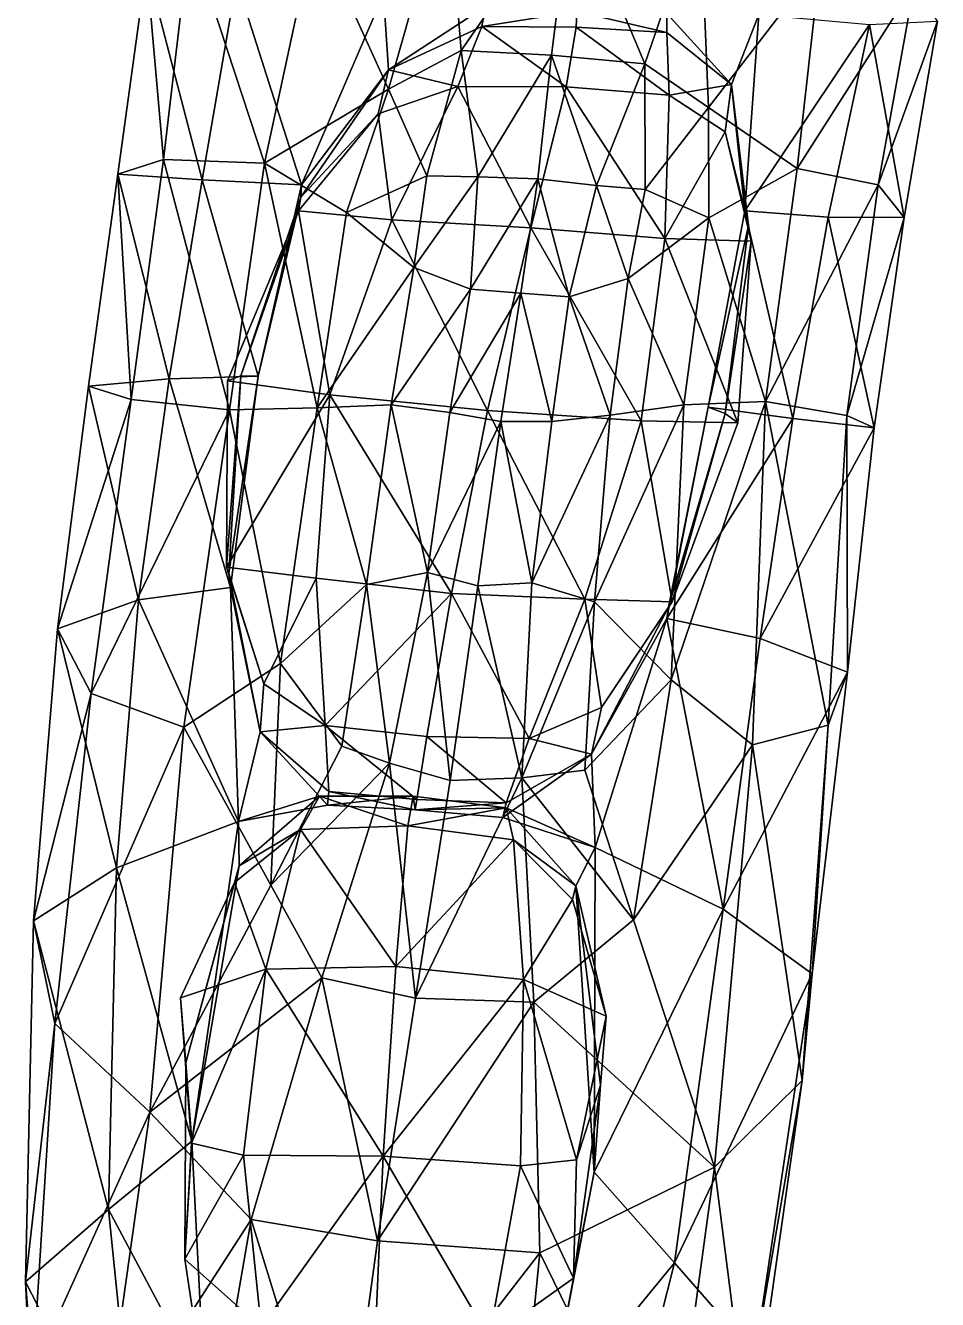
# Model space of a CAD drawing. Extents: x -76 to 76, y -20 to 79.
# Drawn here: x -6.142 to -5.135, y -13.458 to -12.053 of the extents above; entities that cross this region are included whole.
import ezdxf

# ---------------------------------------------------------------- set-up
doc = ezdxf.new("R2010")
doc.units = 0

msp = doc.modelspace()

# ---------------------------------------------------------------- linework, layer by layer
for points in [[(-5.6759, -11.8938, 1.3842), (-5.8219, -11.9449, 1.2012), (-5.7412, -12.1231, 1.3152)], [(-5.6607, -12.0802, 1.4214), (-5.6759, -11.8938, 1.3842), (-5.7412, -12.1231, 1.3152)], [(-5.6759, -11.8938, 1.3842), (-5.6607, -12.0802, 1.4214), (-5.5384, -11.9039, 1.4716)], [(-5.6607, -12.0802, 1.4214), (-5.5611, -12.0856, 1.5002), (-5.5384, -11.9039, 1.4716)], [(-5.5611, -12.0856, 1.5002), (-5.4581, -12.0951, 1.4439), (-5.5384, -11.9039, 1.4716)], [(-5.4581, -12.0951, 1.4439), (-5.3972, -11.9175, 1.4161), (-5.5384, -11.9039, 1.4716)], [(-5.4581, -12.0951, 1.4439), (-5.388, -12.1433, 1.3478), (-5.3972, -11.9175, 1.4161)], [(-5.388, -12.1433, 1.3478), (-5.2649, -11.9833, 1.252), (-5.3972, -11.9175, 1.4161)], [(-5.8777, -12.2047, 1.1264), (-5.8219, -11.9449, 1.2012), (-5.9602, -11.9535, 0.9255)], [(-5.7412, -12.1231, 1.3152), (-5.8219, -11.9449, 1.2012), (-5.8777, -12.2047, 1.1264)], [(-5.9892, -12.2008, 0.9072), (-5.9602, -11.9535, 0.9255), (-6.008, -11.9871, 0.6848)], [(-5.9892, -12.2008, 0.9072), (-5.8777, -12.2047, 1.1264), (-5.9602, -11.9535, 0.9255)], [(-5.9465, -12.2232, 0.5143), (-6.0395, -12.217, 0.6853), (-6.008, -11.9871, 0.6848)], [(-6.0395, -12.217, 0.6853), (-5.9892, -12.2008, 0.9072), (-6.008, -11.9871, 0.6848)], [(-5.9086, -12.0035, 0.5019), (-5.9465, -12.2232, 0.5143), (-6.008, -11.9871, 0.6848)], [(-5.2901, -12.2106, 1.1423), (-5.2649, -11.9833, 1.252), (-5.388, -12.1433, 1.3478)], [(-5.1612, -12.008, 0.978), (-5.2649, -11.9833, 1.252), (-5.2901, -12.2106, 1.1423)], [(-5.9465, -12.2232, 0.5143), (-5.9086, -12.0035, 0.5019), (-5.8369, -12.2285, 0.3863)], [(-5.9086, -12.0035, 0.5019), (-5.7467, -12.0181, 0.3568), (-5.8369, -12.2285, 0.3863)], [(-5.8369, -12.2285, 0.3863), (-5.7467, -12.0181, 0.3568), (-5.7411, -12.1018, 0.2881)], [(-5.7411, -12.1018, 0.2881), (-5.7467, -12.0181, 0.3568), (-5.6341, -12.0318, 0.3146)], [(-5.2009, -12.2287, 0.9339), (-5.1612, -12.008, 0.978), (-5.2901, -12.2106, 1.1423)], [(-5.1612, -12.008, 0.978), (-5.2009, -12.2287, 0.9339), (-5.1354, -12.048, 0.73)], [(-5.6381, -12.0538, 0.2759), (-5.7411, -12.1018, 0.2881), (-5.6341, -12.0318, 0.3146)], [(-5.6381, -12.0538, 0.2759), (-5.6341, -12.0318, 0.3146), (-5.5331, -12.0372, 0.3086)], [(-5.5339, -12.0546, 0.2687), (-5.6381, -12.0538, 0.2759), (-5.5331, -12.0372, 0.3086)], [(-5.4339, -12.0605, 0.2787), (-5.5339, -12.0546, 0.2687), (-5.5331, -12.0372, 0.3086)], [(-5.434, -12.0395, 0.3181), (-5.4339, -12.0605, 0.2787), (-5.5331, -12.0372, 0.3086)], [(-5.4339, -12.0605, 0.2787), (-5.434, -12.0395, 0.3181), (-5.3625, -12.118, 0.2926)], [(-5.434, -12.0395, 0.3181), (-5.3323, -12.0407, 0.366), (-5.3625, -12.118, 0.2926)], [(-5.3625, -12.118, 0.2926), (-5.3323, -12.0407, 0.366), (-5.3481, -12.2573, 0.3973)], [(-5.3481, -12.2573, 0.3973), (-5.3323, -12.0407, 0.366), (-5.2103, -12.0518, 0.5304)], [(-5.6381, -12.0538, 0.2759), (-5.6645, -12.12, 0.2134), (-5.7411, -12.1018, 0.2881)], [(-5.6645, -12.12, 0.2134), (-5.6381, -12.0538, 0.2759), (-5.5452, -12.1203, 0.2025)], [(-5.6381, -12.0538, 0.2759), (-5.5339, -12.0546, 0.2687), (-5.5452, -12.1203, 0.2025)], [(-5.4315, -12.1295, 0.2147), (-5.5452, -12.1203, 0.2025), (-5.5339, -12.0546, 0.2687)], [(-5.4339, -12.0605, 0.2787), (-5.4315, -12.1295, 0.2147), (-5.5339, -12.0546, 0.2687)], [(-5.4339, -12.0605, 0.2787), (-5.3625, -12.118, 0.2926), (-5.4315, -12.1295, 0.2147)], [(-5.256, -12.2644, 0.5399), (-5.3481, -12.2573, 0.3973), (-5.2103, -12.0518, 0.5304)], [(-5.256, -12.2644, 0.5399), (-5.2103, -12.0518, 0.5304), (-5.1721, -12.2648, 0.7203)], [(-5.2103, -12.0518, 0.5304), (-5.1354, -12.048, 0.73), (-5.1721, -12.2648, 0.7203)], [(-5.2009, -12.2287, 0.9339), (-5.1721, -12.2648, 0.7203), (-5.1354, -12.048, 0.73)], [(-5.6607, -12.0802, 1.4214), (-5.7412, -12.1231, 1.3152), (-5.6987, -12.2186, 1.3922)], [(-5.6424, -12.2197, 1.4606), (-5.6607, -12.0802, 1.4214), (-5.6987, -12.2186, 1.3922)], [(-5.6607, -12.0802, 1.4214), (-5.6424, -12.2197, 1.4606), (-5.5611, -12.0856, 1.5002)], [(-5.6424, -12.2197, 1.4606), (-5.5764, -12.2221, 1.5278), (-5.5611, -12.0856, 1.5002)], [(-5.5611, -12.0856, 1.5002), (-5.5764, -12.2221, 1.5278), (-5.5117, -12.2292, 1.476)], [(-5.4581, -12.0951, 1.4439), (-5.5611, -12.0856, 1.5002), (-5.5117, -12.2292, 1.476)], [(-5.8376, -12.2421, 0.2932), (-5.8369, -12.2285, 0.3863), (-5.7411, -12.1018, 0.2881)], [(-5.8376, -12.2421, 0.2932), (-5.7411, -12.1018, 0.2881), (-5.7523, -12.1503, 0.2406)], [(-5.6645, -12.12, 0.2134), (-5.7523, -12.1503, 0.2406), (-5.7411, -12.1018, 0.2881)], [(-5.4581, -12.0951, 1.4439), (-5.5117, -12.2292, 1.476), (-5.4577, -12.2339, 1.4168)], [(-5.388, -12.1433, 1.3478), (-5.4581, -12.0951, 1.4439), (-5.4577, -12.2339, 1.4168)], [(-5.7872, -12.259, 1.2892), (-5.7412, -12.1231, 1.3152), (-5.8777, -12.2047, 1.1264)], [(-5.7412, -12.1231, 1.3152), (-5.7872, -12.259, 1.2892), (-5.6987, -12.2186, 1.3922)], [(-5.6645, -12.12, 0.2134), (-5.7372, -12.2673, 0.1807), (-5.7523, -12.1503, 0.2406)], [(-5.7372, -12.2673, 0.1807), (-5.6645, -12.12, 0.2134), (-5.5839, -12.2762, 0.1623)], [(-5.6645, -12.12, 0.2134), (-5.5452, -12.1203, 0.2025), (-5.5839, -12.2762, 0.1623)], [(-5.4363, -12.2878, 0.1807), (-5.5839, -12.2762, 0.1623), (-5.5452, -12.1203, 0.2025)], [(-5.4315, -12.1295, 0.2147), (-5.4363, -12.2878, 0.1807), (-5.5452, -12.1203, 0.2025)], [(-5.4363, -12.2878, 0.1807), (-5.4315, -12.1295, 0.2147), (-5.3695, -12.1701, 0.2429)], [(-5.3625, -12.118, 0.2926), (-5.3695, -12.1701, 0.2429), (-5.4315, -12.1295, 0.2147)], [(-5.3625, -12.118, 0.2926), (-5.3439, -12.2734, 0.2969), (-5.3695, -12.1701, 0.2429)], [(-5.3439, -12.2734, 0.2969), (-5.3625, -12.118, 0.2926), (-5.3481, -12.2573, 0.3973)], [(-5.3875, -12.2649, 1.3071), (-5.388, -12.1433, 1.3478), (-5.4577, -12.2339, 1.4168)], [(-5.3875, -12.2649, 1.3071), (-5.2901, -12.2106, 1.1423), (-5.388, -12.1433, 1.3478)], [(-5.7372, -12.2673, 0.1807), (-5.8404, -12.2573, 0.2272), (-5.7523, -12.1503, 0.2406)], [(-5.8404, -12.2573, 0.2272), (-5.8376, -12.2421, 0.2932), (-5.7523, -12.1503, 0.2406)], [(-5.3408, -12.2908, 0.2282), (-5.4363, -12.2878, 0.1807), (-5.3695, -12.1701, 0.2429)], [(-5.3439, -12.2734, 0.2969), (-5.3408, -12.2908, 0.2282), (-5.3695, -12.1701, 0.2429)], [(-5.9892, -12.2008, 0.9072), (-6.0395, -12.217, 0.6853), (-6.0251, -12.4655, 0.8753)], [(-5.9892, -12.2008, 0.9072), (-6.0251, -12.4655, 0.8753), (-5.9164, -12.4769, 1.0916)], [(-5.8777, -12.2047, 1.1264), (-5.9892, -12.2008, 0.9072), (-5.9164, -12.4769, 1.0916)], [(-5.8777, -12.2047, 1.1264), (-5.9164, -12.4769, 1.0916), (-5.8199, -12.4746, 1.2886)], [(-5.7872, -12.259, 1.2892), (-5.8777, -12.2047, 1.1264), (-5.8199, -12.4746, 1.2886)], [(-5.2901, -12.2106, 1.1423), (-5.3875, -12.2649, 1.3071), (-5.3253, -12.4675, 1.0847)], [(-5.2009, -12.2287, 0.9339), (-5.2901, -12.2106, 1.1423), (-5.3253, -12.4675, 1.0847)], [(-6.0395, -12.217, 0.6853), (-6.072, -12.4507, 0.6713), (-6.0251, -12.4655, 0.8753)], [(-5.983, -12.4428, 0.5108), (-6.072, -12.4507, 0.6713), (-6.0395, -12.217, 0.6853)], [(-5.9465, -12.2232, 0.5143), (-5.983, -12.4428, 0.5108), (-6.0395, -12.217, 0.6853)], [(-5.983, -12.4428, 0.5108), (-5.9465, -12.2232, 0.5143), (-5.8849, -12.4397, 0.3877)], [(-5.9465, -12.2232, 0.5143), (-5.8369, -12.2285, 0.3863), (-5.8849, -12.4397, 0.3877)], [(-5.8369, -12.2285, 0.3863), (-5.8376, -12.2421, 0.2932), (-5.8849, -12.4397, 0.3877)], [(-5.7872, -12.259, 1.2892), (-5.7132, -12.3198, 1.4104), (-5.6987, -12.2186, 1.3922)], [(-5.6424, -12.2197, 1.4606), (-5.6987, -12.2186, 1.3922), (-5.7132, -12.3198, 1.4104)], [(-5.6507, -12.3436, 1.5045), (-5.6424, -12.2197, 1.4606), (-5.7132, -12.3198, 1.4104)], [(-5.6424, -12.2197, 1.4606), (-5.6507, -12.3436, 1.5045), (-5.5764, -12.2221, 1.5278)], [(-5.6507, -12.3436, 1.5045), (-5.5951, -12.3483, 1.548), (-5.5764, -12.2221, 1.5278)], [(-5.5951, -12.3483, 1.548), (-5.5416, -12.3521, 1.5176), (-5.5764, -12.2221, 1.5278)], [(-5.5416, -12.3521, 1.5176), (-5.5117, -12.2292, 1.476), (-5.5764, -12.2221, 1.5278)], [(-5.5416, -12.3521, 1.5176), (-5.4768, -12.3319, 1.4312), (-5.5117, -12.2292, 1.476)], [(-5.4768, -12.3319, 1.4312), (-5.4577, -12.2339, 1.4168), (-5.5117, -12.2292, 1.476)], [(-5.2354, -12.4832, 0.885), (-5.2009, -12.2287, 0.9339), (-5.3253, -12.4675, 1.0847)], [(-5.2009, -12.2287, 0.9339), (-5.2354, -12.4832, 0.885), (-5.1721, -12.2648, 0.7203)], [(-5.8376, -12.2421, 0.2932), (-5.8404, -12.2573, 0.2272), (-5.9041, -12.4392, 0.2955)], [(-5.8376, -12.2421, 0.2932), (-5.9041, -12.4392, 0.2955), (-5.8849, -12.4397, 0.3877)], [(-5.4768, -12.3319, 1.4312), (-5.3875, -12.2649, 1.3071), (-5.4577, -12.2339, 1.4168)], [(-5.8404, -12.2573, 0.2272), (-5.9185, -12.4448, 0.2265), (-5.9041, -12.4392, 0.2955)], [(-5.8059, -12.4602, 0.1727), (-5.9185, -12.4448, 0.2265), (-5.8404, -12.2573, 0.2272)], [(-5.7372, -12.2673, 0.1807), (-5.8059, -12.4602, 0.1727), (-5.8404, -12.2573, 0.2272)], [(-5.3439, -12.2734, 0.2969), (-5.3481, -12.2573, 0.3973), (-5.3885, -12.4739, 0.3971)], [(-5.295, -12.4865, 0.5337), (-5.3885, -12.4739, 0.3971), (-5.3481, -12.2573, 0.3973)], [(-5.256, -12.2644, 0.5399), (-5.295, -12.4865, 0.5337), (-5.3481, -12.2573, 0.3973)], [(-5.7872, -12.259, 1.2892), (-5.8199, -12.4746, 1.2886), (-5.7132, -12.3198, 1.4104)], [(-5.8059, -12.4602, 0.1727), (-5.7372, -12.2673, 0.1807), (-5.632, -12.4774, 0.1494)], [(-5.7372, -12.2673, 0.1807), (-5.5839, -12.2762, 0.1623), (-5.632, -12.4774, 0.1494)], [(-5.3875, -12.2649, 1.3071), (-5.4768, -12.3319, 1.4312), (-5.4151, -12.4714, 1.2916)], [(-5.3875, -12.2649, 1.3071), (-5.4151, -12.4714, 1.2916), (-5.3253, -12.4675, 1.0847)], [(-5.295, -12.4865, 0.5337), (-5.256, -12.2644, 0.5399), (-5.2053, -12.4968, 0.6992)], [(-5.256, -12.2644, 0.5399), (-5.1721, -12.2648, 0.7203), (-5.2053, -12.4968, 0.6992)], [(-5.2354, -12.4832, 0.885), (-5.2053, -12.4968, 0.6992), (-5.1721, -12.2648, 0.7203)], [(-5.4624, -12.4889, 0.172), (-5.632, -12.4774, 0.1494), (-5.5839, -12.2762, 0.1623)], [(-5.4363, -12.2878, 0.1807), (-5.4624, -12.4889, 0.172), (-5.5839, -12.2762, 0.1623)], [(-5.3698, -12.4808, 0.2979), (-5.3439, -12.2734, 0.2969), (-5.3885, -12.4739, 0.3971)], [(-5.3439, -12.2734, 0.2969), (-5.3698, -12.4808, 0.2979), (-5.3408, -12.2908, 0.2282)], [(-5.4624, -12.4889, 0.172), (-5.4363, -12.2878, 0.1807), (-5.3556, -12.4911, 0.2262)], [(-5.4363, -12.2878, 0.1807), (-5.3408, -12.2908, 0.2282), (-5.3556, -12.4911, 0.2262)], [(-5.3698, -12.4808, 0.2979), (-5.3556, -12.4911, 0.2262), (-5.3408, -12.2908, 0.2282)], [(-5.8199, -12.4746, 1.2886), (-5.738, -12.4713, 1.4415), (-5.7132, -12.3198, 1.4104)], [(-5.6507, -12.3436, 1.5045), (-5.7132, -12.3198, 1.4104), (-5.738, -12.4713, 1.4415)], [(-5.4768, -12.3319, 1.4312), (-5.5416, -12.3521, 1.5176), (-5.4964, -12.4828, 1.4587)], [(-5.4768, -12.3319, 1.4312), (-5.4964, -12.4828, 1.4587), (-5.4151, -12.4714, 1.2916)], [(-5.6733, -12.4799, 1.5254), (-5.6507, -12.3436, 1.5045), (-5.738, -12.4713, 1.4415)], [(-5.6507, -12.3436, 1.5045), (-5.6733, -12.4799, 1.5254), (-5.5951, -12.3483, 1.548)], [(-5.6733, -12.4799, 1.5254), (-5.6171, -12.4896, 1.5534), (-5.5951, -12.3483, 1.548)], [(-5.5951, -12.3483, 1.548), (-5.6171, -12.4896, 1.5534), (-5.561, -12.4897, 1.5385)], [(-5.5416, -12.3521, 1.5176), (-5.5951, -12.3483, 1.548), (-5.561, -12.4897, 1.5385)], [(-5.5416, -12.3521, 1.5176), (-5.561, -12.4897, 1.5385), (-5.4964, -12.4828, 1.4587)], [(-5.983, -12.4428, 0.5108), (-5.8849, -12.4397, 0.3877), (-5.9153, -12.673, 0.3916)], [(-5.917, -12.6574, 0.2997), (-5.9041, -12.4392, 0.2955), (-5.9196, -12.6505, 0.2315)], [(-5.9041, -12.4392, 0.2955), (-5.9185, -12.4448, 0.2265), (-5.9196, -12.6505, 0.2315)], [(-5.9041, -12.4392, 0.2955), (-5.917, -12.6574, 0.2997), (-5.8849, -12.4397, 0.3877)], [(-5.917, -12.6574, 0.2997), (-5.9153, -12.673, 0.3916), (-5.8849, -12.4397, 0.3877)], [(-6.0167, -12.6864, 0.5101), (-6.1063, -12.7184, 0.6657), (-6.072, -12.4507, 0.6713)], [(-6.0251, -12.4655, 0.8753), (-6.072, -12.4507, 0.6713), (-6.1063, -12.7184, 0.6657)], [(-5.983, -12.4428, 0.5108), (-6.0167, -12.6864, 0.5101), (-6.072, -12.4507, 0.6713)], [(-6.0167, -12.6864, 0.5101), (-5.983, -12.4428, 0.5108), (-5.9153, -12.673, 0.3916)], [(-5.9196, -12.6505, 0.2315), (-5.9185, -12.4448, 0.2265), (-5.8059, -12.4602, 0.1727)], [(-6.0692, -12.7898, 0.8688), (-6.0251, -12.4655, 0.8753), (-6.1063, -12.7184, 0.6657)], [(-6.0251, -12.4655, 0.8753), (-6.0692, -12.7898, 0.8688), (-5.9164, -12.4769, 1.0916)], [(-5.8207, -12.6627, 0.1841), (-5.9196, -12.6505, 0.2315), (-5.8059, -12.4602, 0.1727)], [(-5.8207, -12.6627, 0.1841), (-5.8059, -12.4602, 0.1727), (-5.6717, -12.6794, 0.1655)], [(-5.8059, -12.4602, 0.1727), (-5.632, -12.4774, 0.1494), (-5.6717, -12.6794, 0.1655)], [(-5.4291, -12.7746, 1.2711), (-5.3396, -12.8466, 1.087), (-5.3253, -12.4675, 1.0847)], [(-5.4151, -12.4714, 1.2916), (-5.4291, -12.7746, 1.2711), (-5.3253, -12.4675, 1.0847)], [(-5.3396, -12.8466, 1.087), (-5.2561, -12.8248, 0.8862), (-5.3253, -12.4675, 1.0847)], [(-5.2561, -12.8248, 0.8862), (-5.2354, -12.4832, 0.885), (-5.3253, -12.4675, 1.0847)], [(-6.0692, -12.7898, 0.8688), (-5.9667, -12.827, 1.0797), (-5.9164, -12.4769, 1.0916)], [(-5.9667, -12.827, 1.0797), (-5.8602, -12.7568, 1.2586), (-5.9164, -12.4769, 1.0916)], [(-5.8602, -12.7568, 1.2586), (-5.8199, -12.4746, 1.2886), (-5.9164, -12.4769, 1.0916)], [(-5.8602, -12.7568, 1.2586), (-5.7654, -12.6697, 1.3994), (-5.8199, -12.4746, 1.2886)], [(-5.7654, -12.6697, 1.3994), (-5.738, -12.4713, 1.4415), (-5.8199, -12.4746, 1.2886)], [(-5.7654, -12.6697, 1.3994), (-5.6979, -12.6565, 1.4958), (-5.738, -12.4713, 1.4415)], [(-5.6979, -12.6565, 1.4958), (-5.6733, -12.4799, 1.5254), (-5.738, -12.4713, 1.4415)], [(-5.6733, -12.4799, 1.5254), (-5.6979, -12.6565, 1.4958), (-5.6171, -12.4896, 1.5534)], [(-5.5244, -12.6857, 0.1836), (-5.6717, -12.6794, 0.1655), (-5.632, -12.4774, 0.1494)], [(-5.4624, -12.4889, 0.172), (-5.5244, -12.6857, 0.1836), (-5.632, -12.4774, 0.1494)], [(-5.4291, -12.7746, 1.2711), (-5.4151, -12.4714, 1.2916), (-5.5139, -12.6885, 1.4184)], [(-5.4151, -12.4714, 1.2916), (-5.4964, -12.4828, 1.4587), (-5.5139, -12.6885, 1.4184)], [(-5.4338, -12.707, 0.3995), (-5.3885, -12.4739, 0.3971), (-5.295, -12.4865, 0.5337)], [(-5.4338, -12.707, 0.3995), (-5.432, -12.6945, 0.3016), (-5.3885, -12.4739, 0.3971)], [(-5.432, -12.6945, 0.3016), (-5.3698, -12.4808, 0.2979), (-5.3885, -12.4739, 0.3971)], [(-5.432, -12.6945, 0.3016), (-5.428, -12.6885, 0.2314), (-5.3698, -12.4808, 0.2979)], [(-5.428, -12.6885, 0.2314), (-5.3556, -12.4911, 0.2262), (-5.3698, -12.4808, 0.2979)], [(-5.6979, -12.6565, 1.4958), (-5.6423, -12.6712, 1.5362), (-5.6171, -12.4896, 1.5534)], [(-5.6423, -12.6712, 1.5362), (-5.5829, -12.6679, 1.5086), (-5.6171, -12.4896, 1.5534)], [(-5.5829, -12.6679, 1.5086), (-5.561, -12.4897, 1.5385), (-5.6171, -12.4896, 1.5534)], [(-5.5829, -12.6679, 1.5086), (-5.5139, -12.6885, 1.4184), (-5.4964, -12.4828, 1.4587)], [(-5.561, -12.4897, 1.5385), (-5.5829, -12.6679, 1.5086), (-5.4964, -12.4828, 1.4587)], [(-5.5244, -12.6857, 0.1836), (-5.4624, -12.4889, 0.172), (-5.428, -12.6885, 0.2314)], [(-5.4624, -12.4889, 0.172), (-5.3556, -12.4911, 0.2262), (-5.428, -12.6885, 0.2314)], [(-5.331, -12.729, 0.5301), (-5.4338, -12.707, 0.3995), (-5.295, -12.4865, 0.5337)], [(-5.331, -12.729, 0.5301), (-5.295, -12.4865, 0.5337), (-5.2053, -12.4968, 0.6992)], [(-5.2561, -12.8248, 0.8862), (-5.2347, -12.7664, 0.6926), (-5.2354, -12.4832, 0.885)], [(-5.2347, -12.7664, 0.6926), (-5.2053, -12.4968, 0.6992), (-5.2354, -12.4832, 0.885)], [(-5.2347, -12.7664, 0.6926), (-5.331, -12.729, 0.5301), (-5.2053, -12.4968, 0.6992)], [(-5.917, -12.6574, 0.2997), (-5.9196, -12.6505, 0.2315), (-5.8787, -12.7792, 0.2483)], [(-5.9196, -12.6505, 0.2315), (-5.8207, -12.6627, 0.1841), (-5.8787, -12.7792, 0.2483)], [(-5.917, -12.6574, 0.2997), (-5.8825, -12.832, 0.2996), (-5.9153, -12.673, 0.3916)], [(-5.8825, -12.832, 0.2996), (-5.917, -12.6574, 0.2997), (-5.8787, -12.7792, 0.2483)], [(-5.8207, -12.6627, 0.1841), (-5.811, -12.8252, 0.2209), (-5.8787, -12.7792, 0.2483)], [(-5.8207, -12.6627, 0.1841), (-5.6717, -12.6794, 0.1655), (-5.811, -12.8252, 0.2209)], [(-5.6979, -12.6565, 1.4958), (-5.7654, -12.6697, 1.3994), (-5.74, -12.8666, 1.4317)], [(-5.6979, -12.6565, 1.4958), (-5.74, -12.8666, 1.4317), (-5.6729, -12.8858, 1.4931)], [(-5.6423, -12.6712, 1.5362), (-5.6979, -12.6565, 1.4958), (-5.6729, -12.8858, 1.4931)], [(-6.0167, -12.6864, 0.5101), (-5.9153, -12.673, 0.3916), (-5.9064, -12.9312, 0.3617)], [(-5.8825, -12.832, 0.2996), (-5.9064, -12.9312, 0.3617), (-5.9153, -12.673, 0.3916)], [(-5.7654, -12.6697, 1.3994), (-5.8602, -12.7568, 1.2586), (-5.7925, -12.8481, 1.3618)], [(-5.7654, -12.6697, 1.3994), (-5.7925, -12.8481, 1.3618), (-5.74, -12.8666, 1.4317)], [(-5.6423, -12.6712, 1.5362), (-5.6729, -12.8858, 1.4931), (-5.594, -12.8828, 1.4452)], [(-5.5829, -12.6679, 1.5086), (-5.6423, -12.6712, 1.5362), (-5.594, -12.8828, 1.4452)], [(-5.5829, -12.6679, 1.5086), (-5.594, -12.8828, 1.4452), (-5.5139, -12.6885, 1.4184)], [(-6.0167, -12.6864, 0.5101), (-6.0411, -12.9823, 0.4636), (-6.1063, -12.7184, 0.6657)], [(-6.0411, -12.9823, 0.4636), (-6.0167, -12.6864, 0.5101), (-5.9064, -12.9312, 0.3617)], [(-5.6717, -12.6794, 0.1655), (-5.6989, -12.8374, 0.2097), (-5.811, -12.8252, 0.2209)], [(-5.586, -12.8393, 0.2211), (-5.6989, -12.8374, 0.2097), (-5.6717, -12.6794, 0.1655)], [(-5.5244, -12.6857, 0.1836), (-5.586, -12.8393, 0.2211), (-5.6717, -12.6794, 0.1655)], [(-5.594, -12.8828, 1.4452), (-5.5246, -12.8744, 1.3825), (-5.5139, -12.6885, 1.4184)], [(-5.586, -12.8393, 0.2211), (-5.5244, -12.6857, 0.1836), (-5.5062, -12.8053, 0.2489)], [(-5.4291, -12.7746, 1.2711), (-5.5139, -12.6885, 1.4184), (-5.5246, -12.8744, 1.3825)], [(-5.5244, -12.6857, 0.1836), (-5.428, -12.6885, 0.2314), (-5.5062, -12.8053, 0.2489)], [(-5.428, -12.6885, 0.2314), (-5.432, -12.6945, 0.3016), (-5.5062, -12.8053, 0.2489)], [(-5.432, -12.6945, 0.3016), (-5.4338, -12.707, 0.3995), (-5.517, -12.8569, 0.3013)], [(-5.432, -12.6945, 0.3016), (-5.517, -12.8569, 0.3013), (-5.5062, -12.8053, 0.2489)], [(-5.4338, -12.707, 0.3995), (-5.5129, -12.9599, 0.3657), (-5.517, -12.8569, 0.3013)], [(-5.3719, -13.0277, 0.4785), (-5.5129, -12.9599, 0.3657), (-5.4338, -12.707, 0.3995)], [(-5.331, -12.729, 0.5301), (-5.3719, -13.0277, 0.4785), (-5.4338, -12.707, 0.3995)], [(-6.0692, -12.7898, 0.8688), (-6.1063, -12.7184, 0.6657), (-6.1328, -13.0408, 0.618)], [(-6.0411, -12.9823, 0.4636), (-6.1328, -13.0408, 0.618), (-6.1063, -12.7184, 0.6657)], [(-5.331, -12.729, 0.5301), (-5.2347, -12.7664, 0.6926), (-5.3719, -13.0277, 0.4785)], [(-5.8602, -12.7568, 1.2586), (-5.9667, -12.827, 1.0797), (-5.8709, -13.0012, 1.2588)], [(-5.8602, -12.7568, 1.2586), (-5.8709, -13.0012, 1.2588), (-5.7925, -12.8481, 1.3618)], [(-5.4707, -13.0394, 1.2833), (-5.4291, -12.7746, 1.2711), (-5.5246, -12.8744, 1.3825)], [(-5.4291, -12.7746, 1.2711), (-5.4707, -13.0394, 1.2833), (-5.3396, -12.8466, 1.087)], [(-5.2347, -12.7664, 0.6926), (-5.2738, -13.0991, 0.6424), (-5.3719, -13.0277, 0.4785)], [(-5.2347, -12.7664, 0.6926), (-5.2561, -12.8248, 0.8862), (-5.2738, -13.0991, 0.6424)], [(-6.1093, -13.1538, 0.8352), (-6.0692, -12.7898, 0.8688), (-6.1328, -13.0408, 0.618)], [(-6.0692, -12.7898, 0.8688), (-6.1093, -13.1538, 0.8352), (-5.9667, -12.827, 1.0797)], [(-5.8825, -12.832, 0.2996), (-5.8787, -12.7792, 0.2483), (-5.811, -12.8252, 0.2209)], [(-5.586, -12.8393, 0.2211), (-5.5062, -12.8053, 0.2489), (-5.517, -12.8569, 0.3013)], [(-6.1093, -13.1538, 0.8352), (-6.0044, -13.2518, 1.0936), (-5.9667, -12.827, 1.0797)], [(-5.9667, -12.827, 1.0797), (-6.0044, -13.2518, 1.0936), (-5.8709, -13.0012, 1.2588)], [(-5.8085, -12.913, 0.3342), (-5.9064, -12.9312, 0.3617), (-5.8825, -12.832, 0.2996)], [(-5.8067, -12.8978, 0.2892), (-5.8825, -12.832, 0.2996), (-5.811, -12.8252, 0.2209)], [(-5.8067, -12.8978, 0.2892), (-5.8085, -12.913, 0.3342), (-5.8825, -12.832, 0.2996)], [(-5.8067, -12.8978, 0.2892), (-5.811, -12.8252, 0.2209), (-5.7096, -12.9067, 0.2816)], [(-5.811, -12.8252, 0.2209), (-5.6989, -12.8374, 0.2097), (-5.7096, -12.9067, 0.2816)], [(-5.2561, -12.8248, 0.8862), (-5.3396, -12.8466, 1.087), (-5.2845, -13.2167, 0.8651)], [(-5.2561, -12.8248, 0.8862), (-5.2845, -13.2167, 0.8651), (-5.2738, -13.0991, 0.6424)], [(-5.6112, -12.9103, 0.2901), (-5.7096, -12.9067, 0.2816), (-5.6989, -12.8374, 0.2097)], [(-5.586, -12.8393, 0.2211), (-5.6112, -12.9103, 0.2901), (-5.6989, -12.8374, 0.2097)], [(-5.6112, -12.9103, 0.2901), (-5.586, -12.8393, 0.2211), (-5.517, -12.8569, 0.3013)], [(-5.4707, -13.0394, 1.2833), (-5.3813, -13.3126, 1.1262), (-5.3396, -12.8466, 1.087)], [(-5.3396, -12.8466, 1.087), (-5.3813, -13.3126, 1.1262), (-5.2845, -13.2167, 0.8651)], [(-5.74, -12.8666, 1.4317), (-5.7925, -12.8481, 1.3618), (-5.8709, -13.0012, 1.2588)], [(-5.6112, -12.9103, 0.2901), (-5.517, -12.8569, 0.3013), (-5.6148, -12.9266, 0.3354)], [(-5.517, -12.8569, 0.3013), (-5.5129, -12.9599, 0.3657), (-5.6148, -12.9266, 0.3354)], [(-5.8147, -13.1036, 1.3488), (-5.74, -12.8666, 1.4317), (-5.8709, -13.0012, 1.2588)], [(-5.8147, -13.1036, 1.3488), (-5.7114, -13.126, 1.4205), (-5.74, -12.8666, 1.4317)], [(-5.7114, -13.126, 1.4205), (-5.6729, -12.8858, 1.4931), (-5.74, -12.8666, 1.4317)], [(-5.4707, -13.0394, 1.2833), (-5.5246, -12.8744, 1.3825), (-5.594, -12.8828, 1.4452)], [(-5.5808, -13.1305, 1.3659), (-5.594, -12.8828, 1.4452), (-5.7114, -13.126, 1.4205)], [(-5.594, -12.8828, 1.4452), (-5.6729, -12.8858, 1.4931), (-5.7114, -13.126, 1.4205)], [(-5.5808, -13.1305, 1.3659), (-5.4707, -13.0394, 1.2833), (-5.594, -12.8828, 1.4452)], [(-5.8173, -12.9032, 0.3013), (-5.9058, -12.98, 0.2742), (-5.9064, -12.9312, 0.3617)], [(-5.8085, -12.913, 0.3342), (-5.8173, -12.9032, 0.3013), (-5.9064, -12.9312, 0.3617)], [(-5.8173, -12.9032, 0.3013), (-5.8381, -12.9397, 0.2178), (-5.9058, -12.98, 0.2742)], [(-5.8381, -12.9397, 0.2178), (-5.8173, -12.9032, 0.3013), (-5.7198, -12.9358, 0.2116)], [(-5.8173, -12.9032, 0.3013), (-5.8085, -12.913, 0.3342), (-5.714, -12.903, 0.2959)], [(-5.8173, -12.9032, 0.3013), (-5.714, -12.903, 0.2959), (-5.7198, -12.9358, 0.2116)], [(-5.8085, -12.913, 0.3342), (-5.8067, -12.8978, 0.2892), (-5.7118, -12.9182, 0.328)], [(-5.8085, -12.913, 0.3342), (-5.7118, -12.9182, 0.328), (-5.714, -12.903, 0.2959)], [(-5.8067, -12.8978, 0.2892), (-5.7096, -12.9067, 0.2816), (-5.7118, -12.9182, 0.328)], [(-5.714, -12.903, 0.2959), (-5.6114, -12.9159, 0.302), (-5.7198, -12.9358, 0.2116)], [(-5.6114, -12.9159, 0.302), (-5.714, -12.903, 0.2959), (-5.7118, -12.9182, 0.328)], [(-5.6114, -12.9159, 0.302), (-5.6032, -12.9512, 0.2172), (-5.7198, -12.9358, 0.2116)], [(-5.7096, -12.9067, 0.2816), (-5.6112, -12.9103, 0.2901), (-5.7118, -12.9182, 0.328)], [(-5.6112, -12.9103, 0.2901), (-5.6148, -12.9266, 0.3354), (-5.7118, -12.9182, 0.328)], [(-5.6148, -12.9266, 0.3354), (-5.6114, -12.9159, 0.302), (-5.7118, -12.9182, 0.328)], [(-5.6114, -12.9159, 0.302), (-5.6148, -12.9266, 0.3354), (-5.5129, -12.9599, 0.3657)], [(-5.6114, -12.9159, 0.302), (-5.5342, -13.002, 0.2747), (-5.6032, -12.9512, 0.2172)], [(-5.5342, -13.002, 0.2747), (-5.6114, -12.9159, 0.302), (-5.5129, -12.9599, 0.3657)], [(-6.0411, -12.9823, 0.4636), (-5.9064, -12.9312, 0.3617), (-5.9579, -13.2836, 0.2298)], [(-5.9579, -13.2836, 0.2298), (-5.9064, -12.9312, 0.3617), (-5.9058, -12.98, 0.2742)], [(-5.8381, -12.9397, 0.2178), (-5.9111, -12.9985, 0.2137), (-5.9058, -12.98, 0.2742)], [(-5.8381, -12.9397, 0.2178), (-5.8762, -13.094, 0.1109), (-5.9111, -12.9985, 0.2137)], [(-5.8762, -13.094, 0.1109), (-5.8381, -12.9397, 0.2178), (-5.733, -13.0912, 0.1017)], [(-5.8381, -12.9397, 0.2178), (-5.7198, -12.9358, 0.2116), (-5.733, -13.0912, 0.1017)], [(-5.733, -13.0912, 0.1017), (-5.7198, -12.9358, 0.2116), (-5.6032, -12.9512, 0.2172)], [(-5.5921, -13.1054, 0.1088), (-5.733, -13.0912, 0.1017), (-5.6032, -12.9512, 0.2172)], [(-5.5921, -13.1054, 0.1088), (-5.6032, -12.9512, 0.2172), (-5.5381, -13.017, 0.2126)], [(-5.5342, -13.002, 0.2747), (-5.5381, -13.017, 0.2126), (-5.6032, -12.9512, 0.2172)], [(-5.5342, -13.002, 0.2747), (-5.5129, -12.9599, 0.3657), (-5.5143, -13.3178, 0.2313)], [(-5.5143, -13.3178, 0.2313), (-5.5129, -12.9599, 0.3657), (-5.3719, -13.0277, 0.4785)], [(-6.0411, -12.9823, 0.4636), (-6.05, -13.3592, 0.3227), (-6.1328, -13.0408, 0.618)], [(-6.05, -13.3592, 0.3227), (-6.0411, -12.9823, 0.4636), (-5.9579, -13.2836, 0.2298)], [(-5.9645, -13.1972, 0.1706), (-5.9579, -13.2836, 0.2298), (-5.9058, -12.98, 0.2742)], [(-5.9645, -13.1972, 0.1706), (-5.9058, -12.98, 0.2742), (-5.9111, -12.9985, 0.2137)], [(-5.8147, -13.1036, 1.3488), (-5.8709, -13.0012, 1.2588), (-6.0044, -13.2518, 1.0936)], [(-5.8762, -13.094, 0.1109), (-5.9704, -13.1255, 0.1345), (-5.9111, -12.9985, 0.2137)], [(-5.9704, -13.1255, 0.1345), (-5.9645, -13.1972, 0.1706), (-5.9111, -12.9985, 0.2137)], [(-5.5009, -13.1459, 0.1315), (-5.5381, -13.017, 0.2126), (-5.5342, -13.002, 0.2747)], [(-5.5071, -13.2219, 0.1691), (-5.5009, -13.1459, 0.1315), (-5.5342, -13.002, 0.2747)], [(-5.5071, -13.2219, 0.1691), (-5.5342, -13.002, 0.2747), (-5.5143, -13.3178, 0.2313)], [(-5.5009, -13.1459, 0.1315), (-5.5921, -13.1054, 0.1088), (-5.5381, -13.017, 0.2126)], [(-5.4257, -13.4178, 0.3282), (-5.5143, -13.3178, 0.2313), (-5.3719, -13.0277, 0.4785)], [(-5.4257, -13.4178, 0.3282), (-5.3719, -13.0277, 0.4785), (-5.2738, -13.0991, 0.6424)], [(-6.05, -13.3592, 0.3227), (-6.1415, -13.4389, 0.4775), (-6.1328, -13.0408, 0.618)], [(-6.1093, -13.1538, 0.8352), (-6.1328, -13.0408, 0.618), (-6.1415, -13.4389, 0.4775)], [(-5.4707, -13.0394, 1.2833), (-5.5808, -13.1305, 1.3659), (-5.3813, -13.3126, 1.1262)], [(-5.9704, -13.1255, 0.1345), (-5.8762, -13.094, 0.1109), (-5.9583, -13.2861, 0.0652)], [(-5.8762, -13.094, 0.1109), (-5.9009, -13.2993, 0.0257), (-5.9583, -13.2861, 0.0652)], [(-5.9009, -13.2993, 0.0257), (-5.8762, -13.094, 0.1109), (-5.7471, -13.3003, 0.0138)], [(-5.8762, -13.094, 0.1109), (-5.733, -13.0912, 0.1017), (-5.7471, -13.3003, 0.0138)], [(-5.733, -13.0912, 0.1017), (-5.5921, -13.1054, 0.1088), (-5.7471, -13.3003, 0.0138)], [(-5.3366, -13.52, 0.4906), (-5.4257, -13.4178, 0.3282), (-5.2738, -13.0991, 0.6424)], [(-5.3366, -13.52, 0.4906), (-5.2738, -13.0991, 0.6424), (-5.2845, -13.2167, 0.8651)], [(-5.8927, -13.3703, 1.2394), (-5.8147, -13.1036, 1.3488), (-6.0044, -13.2518, 1.0936)], [(-5.8147, -13.1036, 1.3488), (-5.8927, -13.3703, 1.2394), (-5.7533, -13.3937, 1.3075)], [(-5.7114, -13.126, 1.4205), (-5.8147, -13.1036, 1.3488), (-5.7533, -13.3937, 1.3075)], [(-5.5921, -13.1054, 0.1088), (-5.5953, -13.3111, 0.0227), (-5.7471, -13.3003, 0.0138)], [(-5.5953, -13.3111, 0.0227), (-5.5921, -13.1054, 0.1088), (-5.5337, -13.3044, 0.0619)], [(-5.5921, -13.1054, 0.1088), (-5.5009, -13.1459, 0.1315), (-5.5337, -13.3044, 0.0619)], [(-5.9645, -13.1972, 0.1706), (-5.9704, -13.1255, 0.1345), (-5.9583, -13.2861, 0.0652)], [(-5.5808, -13.1305, 1.3659), (-5.7114, -13.126, 1.4205), (-5.7533, -13.3937, 1.3075)], [(-5.5739, -13.4071, 1.2603), (-5.5808, -13.1305, 1.3659), (-5.7533, -13.3937, 1.3075)], [(-5.5808, -13.1305, 1.3659), (-5.5739, -13.4071, 1.2603), (-5.3813, -13.3126, 1.1262)], [(-6.1333, -13.5378, 0.7223), (-6.1093, -13.1538, 0.8352), (-6.1415, -13.4389, 0.4775)], [(-6.1093, -13.1538, 0.8352), (-6.1333, -13.5378, 0.7223), (-6.0044, -13.2518, 1.0936)], [(-5.5009, -13.1459, 0.1315), (-5.5071, -13.2219, 0.1691), (-5.5337, -13.3044, 0.0619)], [(-5.9645, -13.1972, 0.1706), (-5.9656, -13.4138, 0.0587), (-5.9579, -13.2836, 0.2298)], [(-5.9656, -13.4138, 0.0587), (-5.9645, -13.1972, 0.1706), (-5.9583, -13.2861, 0.0652)], [(-5.5071, -13.2219, 0.1691), (-5.5143, -13.3178, 0.2313), (-5.5368, -13.435, 0.0556)], [(-5.5071, -13.2219, 0.1691), (-5.5368, -13.435, 0.0556), (-5.5337, -13.3044, 0.0619)], [(-5.3419, -13.6221, 0.7494), (-5.2845, -13.2167, 0.8651), (-5.3813, -13.3126, 1.1262)], [(-5.3419, -13.6221, 0.7494), (-5.3366, -13.52, 0.4906), (-5.2845, -13.2167, 0.8651)], [(-6.1333, -13.5378, 0.7223), (-6.0569, -13.6249, 0.9606), (-6.0044, -13.2518, 1.0936)], [(-5.8927, -13.3703, 1.2394), (-6.0044, -13.2518, 1.0936), (-6.0569, -13.6249, 0.9606)], [(-6.05, -13.3592, 0.3227), (-5.9579, -13.2836, 0.2298), (-5.9441, -13.558, 0.098)], [(-5.9656, -13.4138, 0.0587), (-5.9441, -13.558, 0.098), (-5.9579, -13.2836, 0.2298)], [(-5.9656, -13.4138, 0.0587), (-5.9583, -13.2861, 0.0652), (-5.9009, -13.2993, 0.0257)], [(-5.8815, -13.489, 0.007), (-5.9656, -13.4138, 0.0587), (-5.9009, -13.2993, 0.0257)], [(-5.8815, -13.489, 0.007), (-5.9009, -13.2993, 0.0257), (-5.7471, -13.3003, 0.0138)], [(-5.7553, -13.4942, -0.0043), (-5.8815, -13.489, 0.007), (-5.7471, -13.3003, 0.0138)], [(-5.63, -13.501, 0.0048), (-5.7553, -13.4942, -0.0043), (-5.7471, -13.3003, 0.0138)], [(-5.5953, -13.3111, 0.0227), (-5.63, -13.501, 0.0048), (-5.7471, -13.3003, 0.0138)], [(-5.63, -13.501, 0.0048), (-5.5953, -13.3111, 0.0227), (-5.5368, -13.435, 0.0556)], [(-5.5953, -13.3111, 0.0227), (-5.5337, -13.3044, 0.0619), (-5.5368, -13.435, 0.0556)], [(-5.4337, -13.6947, 0.995), (-5.3813, -13.3126, 1.1262), (-5.5739, -13.4071, 1.2603)], [(-5.5143, -13.3178, 0.2313), (-5.4257, -13.4178, 0.3282), (-5.5665, -13.5899, 0.0964)], [(-5.5143, -13.3178, 0.2313), (-5.5665, -13.5899, 0.0964), (-5.5368, -13.435, 0.0556)], [(-5.4337, -13.6947, 0.995), (-5.3419, -13.6221, 0.7494), (-5.3813, -13.3126, 1.1262)], [(-6.05, -13.3592, 0.3227), (-6.0171, -13.681, 0.1761), (-6.1415, -13.4389, 0.4775)], [(-6.0171, -13.681, 0.1761), (-6.05, -13.3592, 0.3227), (-5.9441, -13.558, 0.098)], [(-5.9443, -13.6696, 1.0957), (-5.8927, -13.3703, 1.2394), (-6.0569, -13.6249, 0.9606)], [(-5.9443, -13.6696, 1.0957), (-5.7938, -13.691, 1.1431), (-5.8927, -13.3703, 1.2394)], [(-5.7938, -13.691, 1.1431), (-5.7533, -13.3937, 1.3075), (-5.8927, -13.3703, 1.2394)], [(-5.5739, -13.4071, 1.2603), (-5.7533, -13.3937, 1.3075), (-5.7938, -13.691, 1.1431)], [(-5.604, -13.7086, 1.1179), (-5.5739, -13.4071, 1.2603), (-5.7938, -13.691, 1.1431)], [(-5.604, -13.7086, 1.1179), (-5.4337, -13.6947, 0.995), (-5.5739, -13.4071, 1.2603)], [(-5.9656, -13.4138, 0.0587), (-5.8815, -13.489, 0.007), (-5.9441, -13.558, 0.098)], [(-5.4257, -13.4178, 0.3282), (-5.508, -13.7439, 0.1736), (-5.5665, -13.5899, 0.0964)], [(-5.4257, -13.4178, 0.3282), (-5.3366, -13.52, 0.4906), (-5.508, -13.7439, 0.1736)], [(-5.63, -13.501, 0.0048), (-5.5368, -13.435, 0.0556), (-5.5665, -13.5899, 0.0964)], [(-6.1333, -13.5378, 0.7223), (-6.1415, -13.4389, 0.4775), (-6.1242, -13.7932, 0.5949)], [(-6.1415, -13.4389, 0.4775), (-6.1169, -13.8023, 0.2957), (-6.1242, -13.7932, 0.5949)], [(-6.0171, -13.681, 0.1761), (-6.1169, -13.8023, 0.2957), (-6.1415, -13.4389, 0.4775)]]:
    msp.add_3dface(points)

doc.saveas('drawing.dxf')
